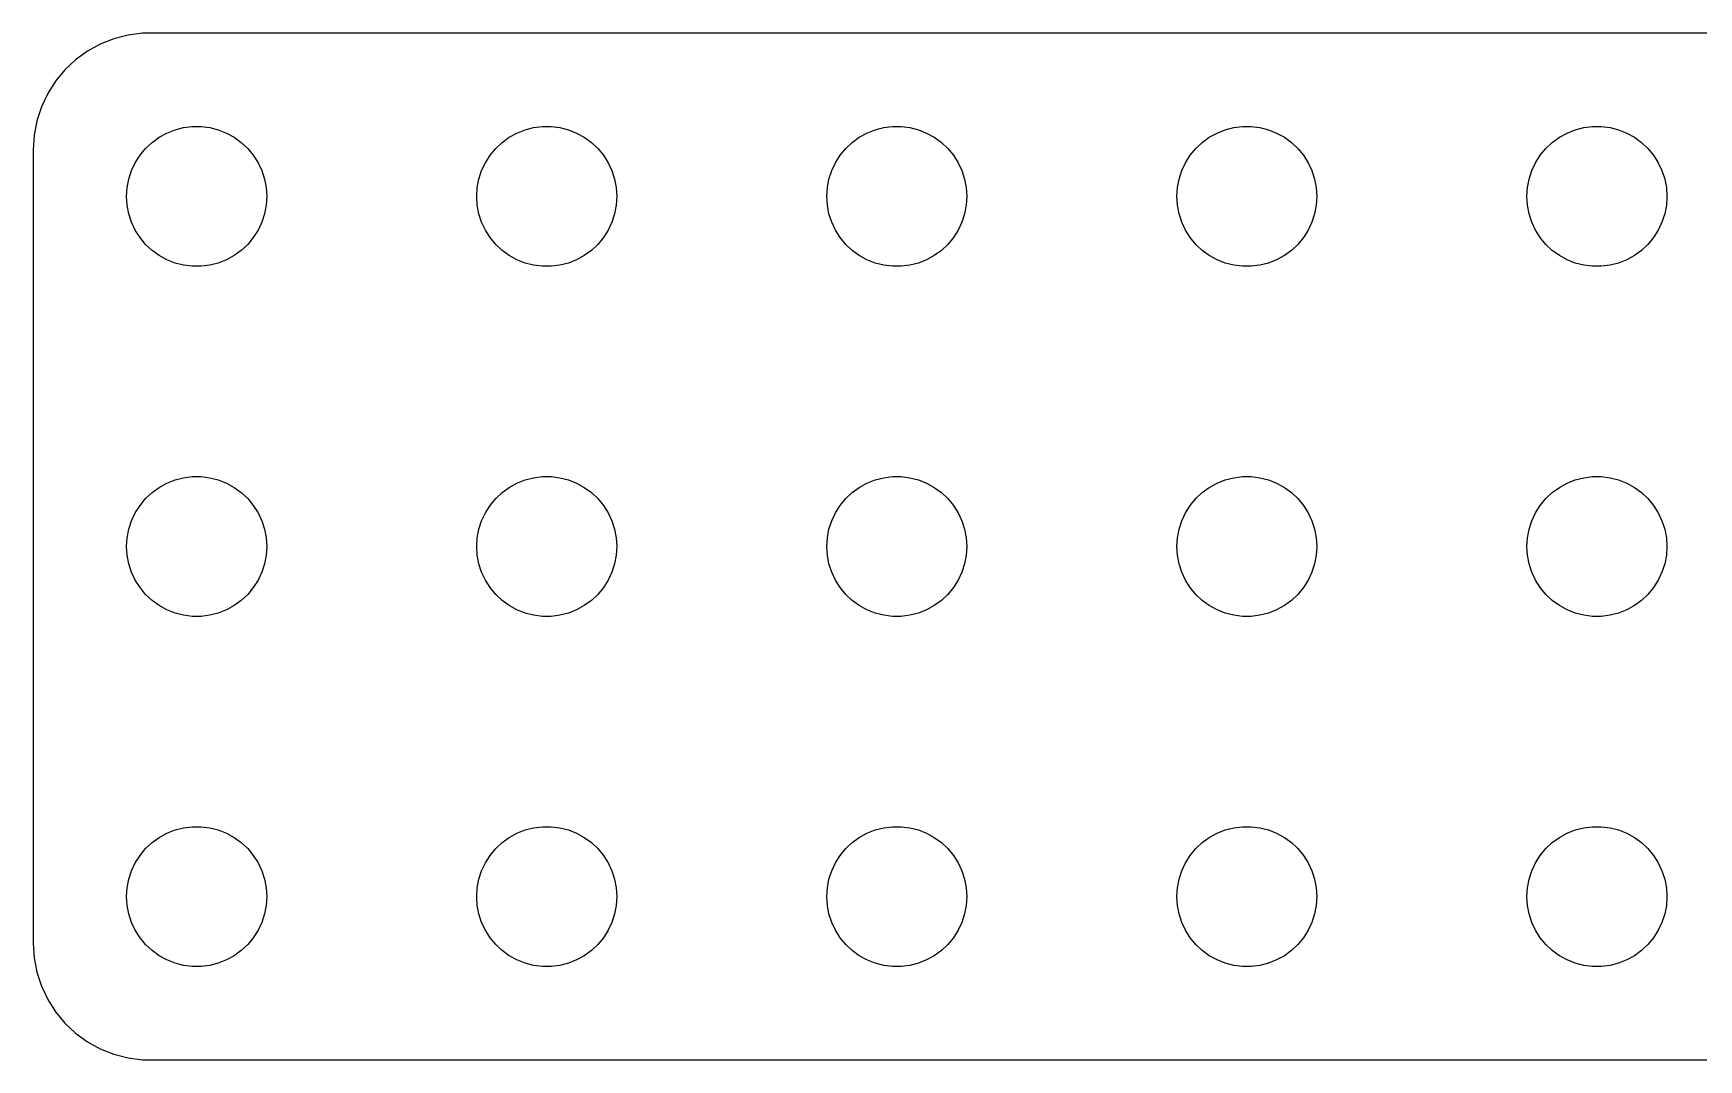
# Model space of a CAD drawing. Header units: metres. Extents: x -142 to 142, y -22 to 22.
# Drawn here: x -142 to -70.6, y -22 to 22 of the extents above; entities that cross this region are included whole.
import ezdxf

# ---------------------------------------------------------------- set-up
doc = ezdxf.new("R2010")
doc.units = ezdxf.units.M

msp = doc.modelspace()

# ---------------------------------------------------------------- linework, layer by layer
for p, q in [((-139.129, 21.5241), (-139.679, 21.2216)), ((-138.545, 21.7553), (-139.129, 21.5241)), ((-137.937, 21.9114), (-138.545, 21.7553)), ((-137.314, 21.9901), (-137.937, 21.9114)), ((137.314, 21.9901), (-137.314, 21.9901)), ((-140.187, 20.8526), (-140.645, 20.4227)), ((-139.679, 21.2216), (-140.187, 20.8526)), ((-140.645, 20.4227), (-141.045, 19.9389)), ((-141.382, 19.4088), (-141.649, 18.8406)), ((-141.045, 19.9389), (-141.382, 19.4088)), ((-141.649, 18.8406), (-141.843, 18.2434)), ((-141.843, 18.2434), (-141.961, 17.6267)), ((-136.277, 17.7145), (-135.927, 17.8532)), ((-135.927, 17.8532), (-135.562, 17.9469)), ((-135.562, 17.9469), (-135.188, 17.9941)), ((-135.188, 17.9941), (-134.812, 17.9941)), ((-134.812, 17.9941), (-134.438, 17.9469)), ((-134.438, 17.9469), (-134.073, 17.8532)), ((-134.073, 17.8532), (-133.723, 17.7145)), ((-121.277, 17.7145), (-120.927, 17.8532)), ((-120.927, 17.8532), (-120.562, 17.9469)), ((-120.562, 17.9469), (-120.188, 17.9941)), ((-120.188, 17.9941), (-119.812, 17.9941)), ((-119.812, 17.9941), (-119.438, 17.9469)), ((-119.438, 17.9469), (-119.073, 17.8532)), ((-119.073, 17.8532), (-118.723, 17.7145)), ((-106.277, 17.7145), (-105.927, 17.8532)), ((-105.927, 17.8532), (-105.562, 17.9469)), ((-105.562, 17.9469), (-105.188, 17.9941)), ((-105.188, 17.9941), (-104.812, 17.9941)), ((-104.812, 17.9941), (-104.438, 17.9469)), ((-104.438, 17.9469), (-104.073, 17.8532)), ((-104.073, 17.8532), (-103.723, 17.7145)), ((-91.2773, 17.7145), (-90.927, 17.8532)), ((-90.927, 17.8532), (-90.5621, 17.9469)), ((-90.5621, 17.9469), (-90.1884, 17.9941)), ((-90.1884, 17.9941), (-89.8116, 17.9941)), ((-89.8116, 17.9941), (-89.4379, 17.9469)), ((-89.4379, 17.9469), (-89.073, 17.8532)), ((-89.073, 17.8532), (-88.7227, 17.7145)), ((-76.2773, 17.7145), (-75.927, 17.8532)), ((-75.927, 17.8532), (-75.5621, 17.9469)), ((-75.5621, 17.9469), (-75.1884, 17.9941)), ((-75.1884, 17.9941), (-74.8116, 17.9941)), ((-74.8116, 17.9941), (-74.4379, 17.9469)), ((-74.4379, 17.9469), (-74.073, 17.8532)), ((-74.073, 17.8532), (-73.7227, 17.7145)), ((-141.961, 17.6267), (-142, 17)), ((-137.187, 17.0536), (-136.912, 17.3115)), ((-136.912, 17.3115), (-136.607, 17.533)), ((-136.607, 17.533), (-136.277, 17.7145)), ((-133.723, 17.7145), (-133.393, 17.533)), ((-133.393, 17.533), (-133.088, 17.3115)), ((-133.088, 17.3115), (-132.813, 17.0536)), ((-122.187, 17.0536), (-121.912, 17.3115)), ((-121.912, 17.3115), (-121.607, 17.533)), ((-121.607, 17.533), (-121.277, 17.7145)), ((-118.723, 17.7145), (-118.393, 17.533)), ((-118.393, 17.533), (-118.088, 17.3115)), ((-118.088, 17.3115), (-117.813, 17.0536)), ((-107.187, 17.0536), (-106.912, 17.3115)), ((-106.912, 17.3115), (-106.607, 17.533)), ((-106.607, 17.533), (-106.277, 17.7145)), ((-103.723, 17.7145), (-103.393, 17.533)), ((-103.393, 17.533), (-103.088, 17.3115)), ((-103.088, 17.3115), (-102.813, 17.0536)), ((-92.1869, 17.0536), (-91.9123, 17.3115)), ((-91.9123, 17.3115), (-91.6075, 17.533)), ((-91.6075, 17.533), (-91.2773, 17.7145)), ((-88.7227, 17.7145), (-88.3925, 17.533)), ((-88.3925, 17.533), (-88.0877, 17.3115)), ((-88.0877, 17.3115), (-87.8131, 17.0536)), ((-77.1869, 17.0536), (-76.9123, 17.3115)), ((-76.9123, 17.3115), (-76.6075, 17.533)), ((-76.6075, 17.533), (-76.2773, 17.7145)), ((-73.7227, 17.7145), (-73.3925, 17.533)), ((-73.3925, 17.533), (-73.0877, 17.3115)), ((-73.0877, 17.3115), (-72.8131, 17.0536)), ((-142, 17), (-142, -17)), ((-137.789, 16.1044), (-137.629, 16.4453)), ((-137.629, 16.4453), (-137.427, 16.7634)), ((-137.427, 16.7634), (-137.187, 17.0536)), ((-132.813, 17.0536), (-132.573, 16.7634)), ((-132.573, 16.7634), (-132.371, 16.4453)), ((-132.371, 16.4453), (-132.211, 16.1044)), ((-122.789, 16.1044), (-122.629, 16.4453)), ((-122.629, 16.4453), (-122.427, 16.7634)), ((-122.427, 16.7634), (-122.187, 17.0536)), ((-117.813, 17.0536), (-117.573, 16.7634)), ((-117.573, 16.7634), (-117.371, 16.4453)), ((-117.371, 16.4453), (-117.211, 16.1044)), ((-107.789, 16.1044), (-107.629, 16.4453)), ((-107.629, 16.4453), (-107.427, 16.7634)), ((-107.427, 16.7634), (-107.187, 17.0536)), ((-102.813, 17.0536), (-102.573, 16.7634)), ((-102.573, 16.7634), (-102.371, 16.4453)), ((-102.371, 16.4453), (-102.211, 16.1044)), ((-92.7893, 16.1044), (-92.6289, 16.4453)), ((-92.6289, 16.4453), (-92.427, 16.7634)), ((-92.427, 16.7634), (-92.1869, 17.0536)), ((-87.8131, 17.0536), (-87.573, 16.7634)), ((-87.573, 16.7634), (-87.3711, 16.4453)), ((-87.3711, 16.4453), (-87.2107, 16.1044)), ((-77.7893, 16.1044), (-77.6289, 16.4453)), ((-77.6289, 16.4453), (-77.427, 16.7634)), ((-77.427, 16.7634), (-77.1869, 17.0536)), ((-72.8131, 17.0536), (-72.573, 16.7634)), ((-72.573, 16.7634), (-72.3711, 16.4453)), ((-72.3711, 16.4453), (-72.2107, 16.1044)), ((-137.976, 15.376), (-137.906, 15.7461)), ((-137.906, 15.7461), (-137.789, 16.1044)), ((-132.211, 16.1044), (-132.094, 15.7461)), ((-132.094, 15.7461), (-132.024, 15.376)), ((-122.976, 15.376), (-122.906, 15.7461)), ((-122.906, 15.7461), (-122.789, 16.1044)), ((-117.211, 16.1044), (-117.094, 15.7461)), ((-117.094, 15.7461), (-117.024, 15.376)), ((-107.976, 15.376), (-107.906, 15.7461)), ((-107.906, 15.7461), (-107.789, 16.1044)), ((-102.211, 16.1044), (-102.094, 15.7461)), ((-102.094, 15.7461), (-102.024, 15.376)), ((-92.9763, 15.376), (-92.9057, 15.7461)), ((-92.9057, 15.7461), (-92.7893, 16.1044)), ((-87.2107, 16.1044), (-87.0943, 15.7461)), ((-87.0943, 15.7461), (-87.0237, 15.376)), ((-77.9763, 15.376), (-77.9057, 15.7461)), ((-77.9057, 15.7461), (-77.7893, 16.1044)), ((-72.2107, 16.1044), (-72.0943, 15.7461)), ((-72.0943, 15.7461), (-72.0237, 15.376)), ((-138, 15), (-137.976, 15.376)), ((-137.976, 14.624), (-138, 15)), ((-132.024, 15.376), (-132, 15)), ((-132, 15), (-132.024, 14.624)), ((-123, 15), (-122.976, 15.376)), ((-122.976, 14.624), (-123, 15)), ((-117.024, 15.376), (-117, 15)), ((-117, 15), (-117.024, 14.624)), ((-108, 15), (-107.976, 15.376)), ((-107.976, 14.624), (-108, 15)), ((-102.024, 15.376), (-102, 15)), ((-102, 15), (-102.024, 14.624)), ((-93, 15), (-92.9763, 15.376)), ((-92.9763, 14.624), (-93, 15)), ((-87.0237, 15.376), (-87, 15)), ((-87, 15), (-87.0237, 14.624)), ((-78, 15), (-77.9763, 15.376)), ((-77.9763, 14.624), (-78, 15)), ((-72.0237, 15.376), (-72, 15)), ((-72, 15), (-72.0237, 14.624)), ((-137.906, 14.2539), (-137.976, 14.624)), ((-132.024, 14.624), (-132.094, 14.2539)), ((-122.906, 14.2539), (-122.976, 14.624)), ((-117.024, 14.624), (-117.094, 14.2539)), ((-107.906, 14.2539), (-107.976, 14.624)), ((-102.024, 14.624), (-102.094, 14.2539)), ((-92.9057, 14.2539), (-92.9763, 14.624)), ((-87.0237, 14.624), (-87.0943, 14.2539)), ((-77.9057, 14.2539), (-77.9763, 14.624)), ((-72.0237, 14.624), (-72.0943, 14.2539)), ((-137.789, 13.8956), (-137.906, 14.2539)), ((-137.629, 13.5547), (-137.789, 13.8956)), ((-132.211, 13.8956), (-132.371, 13.5547)), ((-132.094, 14.2539), (-132.211, 13.8956)), ((-122.789, 13.8956), (-122.906, 14.2539)), ((-122.629, 13.5547), (-122.789, 13.8956)), ((-117.211, 13.8956), (-117.371, 13.5547)), ((-117.094, 14.2539), (-117.211, 13.8956)), ((-107.789, 13.8956), (-107.906, 14.2539)), ((-107.629, 13.5547), (-107.789, 13.8956)), ((-102.211, 13.8956), (-102.371, 13.5547)), ((-102.094, 14.2539), (-102.211, 13.8956)), ((-92.7893, 13.8956), (-92.9057, 14.2539)), ((-92.6289, 13.5547), (-92.7893, 13.8956)), ((-87.2107, 13.8956), (-87.3711, 13.5547)), ((-87.0943, 14.2539), (-87.2107, 13.8956)), ((-77.7893, 13.8956), (-77.9057, 14.2539)), ((-77.6289, 13.5547), (-77.7893, 13.8956)), ((-72.2107, 13.8956), (-72.3711, 13.5547)), ((-72.0943, 14.2539), (-72.2107, 13.8956)), ((-137.427, 13.2366), (-137.629, 13.5547)), ((-137.187, 12.9464), (-137.427, 13.2366)), ((-136.912, 12.6884), (-137.187, 12.9464)), ((-132.813, 12.9464), (-133.088, 12.6884)), ((-132.573, 13.2366), (-132.813, 12.9464)), ((-132.371, 13.5547), (-132.573, 13.2366)), ((-122.427, 13.2366), (-122.629, 13.5547)), ((-122.187, 12.9464), (-122.427, 13.2366)), ((-121.912, 12.6884), (-122.187, 12.9464)), ((-117.813, 12.9464), (-118.088, 12.6884)), ((-117.573, 13.2366), (-117.813, 12.9464)), ((-117.371, 13.5547), (-117.573, 13.2366)), ((-107.427, 13.2366), (-107.629, 13.5547)), ((-107.187, 12.9464), (-107.427, 13.2366)), ((-106.912, 12.6884), (-107.187, 12.9464)), ((-102.813, 12.9464), (-103.088, 12.6884)), ((-102.573, 13.2366), (-102.813, 12.9464)), ((-102.371, 13.5547), (-102.573, 13.2366)), ((-92.427, 13.2366), (-92.6289, 13.5547)), ((-92.1869, 12.9464), (-92.427, 13.2366)), ((-91.9123, 12.6884), (-92.1869, 12.9464)), ((-87.8131, 12.9464), (-88.0877, 12.6884)), ((-87.573, 13.2366), (-87.8131, 12.9464)), ((-87.3711, 13.5547), (-87.573, 13.2366)), ((-77.427, 13.2366), (-77.6289, 13.5547)), ((-77.1869, 12.9464), (-77.427, 13.2366)), ((-76.9123, 12.6884), (-77.1869, 12.9464)), ((-72.8131, 12.9464), (-73.0877, 12.6884)), ((-72.573, 13.2366), (-72.8131, 12.9464)), ((-72.3711, 13.5547), (-72.573, 13.2366)), ((-136.607, 12.467), (-136.912, 12.6884)), ((-136.277, 12.2855), (-136.607, 12.467)), ((-135.927, 12.1468), (-136.277, 12.2855)), ((-135.562, 12.0531), (-135.927, 12.1468)), ((-134.073, 12.1468), (-134.438, 12.0531)), ((-133.723, 12.2855), (-134.073, 12.1468)), ((-133.393, 12.467), (-133.723, 12.2855)), ((-133.088, 12.6884), (-133.393, 12.467)), ((-121.607, 12.467), (-121.912, 12.6884)), ((-121.277, 12.2855), (-121.607, 12.467)), ((-120.927, 12.1468), (-121.277, 12.2855)), ((-120.562, 12.0531), (-120.927, 12.1468)), ((-119.073, 12.1468), (-119.438, 12.0531)), ((-118.723, 12.2855), (-119.073, 12.1468)), ((-118.393, 12.467), (-118.723, 12.2855)), ((-118.088, 12.6884), (-118.393, 12.467)), ((-106.607, 12.467), (-106.912, 12.6884)), ((-106.277, 12.2855), (-106.607, 12.467)), ((-105.927, 12.1468), (-106.277, 12.2855)), ((-105.562, 12.0531), (-105.927, 12.1468)), ((-104.073, 12.1468), (-104.438, 12.0531)), ((-103.723, 12.2855), (-104.073, 12.1468)), ((-103.393, 12.467), (-103.723, 12.2855)), ((-103.088, 12.6884), (-103.393, 12.467)), ((-91.6075, 12.467), (-91.9123, 12.6884)), ((-91.2773, 12.2855), (-91.6075, 12.467)), ((-90.927, 12.1468), (-91.2773, 12.2855)), ((-90.5621, 12.0531), (-90.927, 12.1468)), ((-89.073, 12.1468), (-89.4379, 12.0531)), ((-88.7227, 12.2855), (-89.073, 12.1468)), ((-88.3925, 12.467), (-88.7227, 12.2855)), ((-88.0877, 12.6884), (-88.3925, 12.467)), ((-76.6075, 12.467), (-76.9123, 12.6884)), ((-76.2773, 12.2855), (-76.6075, 12.467)), ((-75.927, 12.1468), (-76.2773, 12.2855)), ((-75.5621, 12.0531), (-75.927, 12.1468)), ((-74.073, 12.1468), (-74.4379, 12.0531)), ((-73.7227, 12.2855), (-74.073, 12.1468)), ((-73.3925, 12.467), (-73.7227, 12.2855)), ((-73.0877, 12.6884), (-73.3925, 12.467)), ((-135.188, 12.0059), (-135.562, 12.0531)), ((-134.812, 12.0059), (-135.188, 12.0059)), ((-134.438, 12.0531), (-134.812, 12.0059)), ((-120.188, 12.0059), (-120.562, 12.0531)), ((-119.812, 12.0059), (-120.188, 12.0059)), ((-119.438, 12.0531), (-119.812, 12.0059)), ((-105.188, 12.0059), (-105.562, 12.0531)), ((-104.812, 12.0059), (-105.188, 12.0059)), ((-104.438, 12.0531), (-104.812, 12.0059)), ((-90.1884, 12.0059), (-90.5621, 12.0531)), ((-89.8116, 12.0059), (-90.1884, 12.0059)), ((-89.4379, 12.0531), (-89.8116, 12.0059)), ((-75.1884, 12.0059), (-75.5621, 12.0531)), ((-74.8116, 12.0059), (-75.1884, 12.0059)), ((-74.4379, 12.0531), (-74.8116, 12.0059)), ((-135.927, 2.85316), (-135.562, 2.94685)), ((-135.562, 2.94685), (-135.188, 2.99408)), ((-135.188, 2.99408), (-134.812, 2.99408)), ((-134.812, 2.99408), (-134.438, 2.94685)), ((-134.438, 2.94685), (-134.073, 2.85316)), ((-120.927, 2.85316), (-120.562, 2.94685)), ((-120.562, 2.94685), (-120.188, 2.99408)), ((-120.188, 2.99408), (-119.812, 2.99408)), ((-119.812, 2.99408), (-119.438, 2.94685)), ((-119.438, 2.94685), (-119.073, 2.85316)), ((-105.927, 2.85316), (-105.562, 2.94685)), ((-105.562, 2.94685), (-105.188, 2.99408)), ((-105.188, 2.99408), (-104.812, 2.99408)), ((-104.812, 2.99408), (-104.438, 2.94685)), ((-104.438, 2.94685), (-104.073, 2.85316)), ((-90.927, 2.85316), (-90.5621, 2.94685)), ((-90.5621, 2.94685), (-90.1884, 2.99408)), ((-90.1884, 2.99408), (-89.8116, 2.99408)), ((-89.8116, 2.99408), (-89.4379, 2.94685)), ((-89.4379, 2.94685), (-89.073, 2.85316)), ((-75.927, 2.85316), (-75.5621, 2.94685)), ((-75.5621, 2.94685), (-75.1884, 2.99408)), ((-75.1884, 2.99408), (-74.8116, 2.99408)), ((-74.8116, 2.99408), (-74.4379, 2.94685)), ((-74.4379, 2.94685), (-74.073, 2.85316)), ((-137.187, 2.05363), (-136.912, 2.31154)), ((-136.912, 2.31154), (-136.607, 2.53297)), ((-136.607, 2.53297), (-136.277, 2.71448)), ((-136.277, 2.71448), (-135.927, 2.85316)), ((-134.073, 2.85316), (-133.723, 2.71448)), ((-133.723, 2.71448), (-133.393, 2.53297)), ((-133.393, 2.53297), (-133.088, 2.31154)), ((-133.088, 2.31154), (-132.813, 2.05363)), ((-122.187, 2.05363), (-121.912, 2.31154)), ((-121.912, 2.31154), (-121.607, 2.53297)), ((-121.607, 2.53297), (-121.277, 2.71448)), ((-121.277, 2.71448), (-120.927, 2.85316)), ((-119.073, 2.85316), (-118.723, 2.71448)), ((-118.723, 2.71448), (-118.393, 2.53297)), ((-118.393, 2.53297), (-118.088, 2.31154)), ((-118.088, 2.31154), (-117.813, 2.05363)), ((-107.187, 2.05363), (-106.912, 2.31154)), ((-106.912, 2.31154), (-106.607, 2.53297)), ((-106.607, 2.53297), (-106.277, 2.71448)), ((-106.277, 2.71448), (-105.927, 2.85316)), ((-104.073, 2.85316), (-103.723, 2.71448)), ((-103.723, 2.71448), (-103.393, 2.53297)), ((-103.393, 2.53297), (-103.088, 2.31154)), ((-103.088, 2.31154), (-102.813, 2.05363)), ((-92.1869, 2.05363), (-91.9123, 2.31154)), ((-91.9123, 2.31154), (-91.6075, 2.53297)), ((-91.6075, 2.53297), (-91.2773, 2.71448)), ((-91.2773, 2.71448), (-90.927, 2.85316)), ((-89.073, 2.85316), (-88.7227, 2.71448)), ((-88.7227, 2.71448), (-88.3925, 2.53297)), ((-88.3925, 2.53297), (-88.0877, 2.31154)), ((-88.0877, 2.31154), (-87.8131, 2.05363)), ((-77.1869, 2.05363), (-76.9123, 2.31154)), ((-76.9123, 2.31154), (-76.6075, 2.53297)), ((-76.6075, 2.53297), (-76.2773, 2.71448)), ((-76.2773, 2.71448), (-75.927, 2.85316)), ((-74.073, 2.85316), (-73.7227, 2.71448)), ((-73.7227, 2.71448), (-73.3925, 2.53297)), ((-73.3925, 2.53297), (-73.0877, 2.31154)), ((-73.0877, 2.31154), (-72.8131, 2.05363)), ((-137.789, 1.10437), (-137.629, 1.44525)), ((-137.629, 1.44525), (-137.427, 1.76335)), ((-137.427, 1.76335), (-137.187, 2.05363)), ((-132.813, 2.05363), (-132.573, 1.76335)), ((-132.573, 1.76335), (-132.371, 1.44525)), ((-132.371, 1.44525), (-132.211, 1.10437)), ((-122.789, 1.10437), (-122.629, 1.44525)), ((-122.629, 1.44525), (-122.427, 1.76335)), ((-122.427, 1.76335), (-122.187, 2.05363)), ((-117.813, 2.05363), (-117.573, 1.76335)), ((-117.573, 1.76335), (-117.371, 1.44525)), ((-117.371, 1.44525), (-117.211, 1.10437)), ((-107.789, 1.10437), (-107.629, 1.44525)), ((-107.629, 1.44525), (-107.427, 1.76335)), ((-107.427, 1.76335), (-107.187, 2.05363)), ((-102.813, 2.05363), (-102.573, 1.76335)), ((-102.573, 1.76335), (-102.371, 1.44525)), ((-102.371, 1.44525), (-102.211, 1.10437)), ((-92.7893, 1.10437), (-92.6289, 1.44525)), ((-92.6289, 1.44525), (-92.427, 1.76335)), ((-92.427, 1.76335), (-92.1869, 2.05363)), ((-87.8131, 2.05363), (-87.573, 1.76335)), ((-87.573, 1.76335), (-87.3711, 1.44525)), ((-87.3711, 1.44525), (-87.2107, 1.10437)), ((-77.7893, 1.10437), (-77.6289, 1.44525)), ((-77.6289, 1.44525), (-77.427, 1.76335)), ((-77.427, 1.76335), (-77.1869, 2.05363)), ((-72.8131, 2.05363), (-72.573, 1.76335)), ((-72.573, 1.76335), (-72.3711, 1.44525)), ((-72.3711, 1.44525), (-72.2107, 1.10437)), ((-137.976, 0.375992), (-137.906, 0.746063)), ((-137.906, 0.746063), (-137.789, 1.10437)), ((-132.211, 1.10437), (-132.094, 0.746063)), ((-132.094, 0.746063), (-132.024, 0.375992)), ((-122.976, 0.375992), (-122.906, 0.746063)), ((-122.906, 0.746063), (-122.789, 1.10437)), ((-117.211, 1.10437), (-117.094, 0.746063)), ((-117.094, 0.746063), (-117.024, 0.375992)), ((-107.976, 0.375992), (-107.906, 0.746063)), ((-107.906, 0.746063), (-107.789, 1.10437)), ((-102.211, 1.10437), (-102.094, 0.746063)), ((-102.094, 0.746063), (-102.024, 0.375992)), ((-92.9763, 0.375992), (-92.9057, 0.746063)), ((-92.9057, 0.746063), (-92.7893, 1.10437)), ((-87.2107, 1.10437), (-87.0943, 0.746063)), ((-87.0943, 0.746063), (-87.0237, 0.375992)), ((-77.9763, 0.375992), (-77.9057, 0.746063)), ((-77.9057, 0.746063), (-77.7893, 1.10437)), ((-72.2107, 1.10437), (-72.0943, 0.746063)), ((-72.0943, 0.746063), (-72.0237, 0.375992)), ((-138, 0), (-137.976, 0.375992)), ((-137.976, -0.375992), (-138, 0)), ((-132.024, 0.375992), (-132, 0)), ((-132, 0), (-132.024, -0.375992)), ((-123, 0), (-122.976, 0.375992)), ((-122.976, -0.375992), (-123, 0)), ((-117.024, 0.375992), (-117, 0)), ((-117, 0), (-117.024, -0.375992)), ((-108, 0), (-107.976, 0.375992)), ((-107.976, -0.375992), (-108, 0)), ((-102.024, 0.375992), (-102, 0)), ((-102, 0), (-102.024, -0.375992)), ((-93, 0), (-92.9763, 0.375992)), ((-92.9763, -0.375992), (-93, 0)), ((-87.0237, 0.375992), (-87, 0)), ((-87, 0), (-87.0237, -0.375992)), ((-78, 0), (-77.9763, 0.375992)), ((-77.9763, -0.375992), (-78, 0)), ((-72.0237, 0.375992), (-72, 0)), ((-72, 0), (-72.0237, -0.375992)), ((-137.906, -0.746063), (-137.976, -0.375992)), ((-132.024, -0.375992), (-132.094, -0.746063)), ((-122.906, -0.746063), (-122.976, -0.375992)), ((-117.024, -0.375992), (-117.094, -0.746063)), ((-107.906, -0.746063), (-107.976, -0.375992)), ((-102.024, -0.375992), (-102.094, -0.746063)), ((-92.9057, -0.746063), (-92.9763, -0.375992)), ((-87.0237, -0.375992), (-87.0943, -0.746063)), ((-77.9057, -0.746063), (-77.9763, -0.375992)), ((-72.0237, -0.375992), (-72.0943, -0.746063)), ((-137.789, -1.10437), (-137.906, -0.746063)), ((-137.629, -1.44525), (-137.789, -1.10437)), ((-132.211, -1.10437), (-132.371, -1.44525)), ((-132.094, -0.746063), (-132.211, -1.10437)), ((-122.789, -1.10437), (-122.906, -0.746063)), ((-122.629, -1.44525), (-122.789, -1.10437)), ((-117.211, -1.10437), (-117.371, -1.44525)), ((-117.094, -0.746063), (-117.211, -1.10437)), ((-107.789, -1.10437), (-107.906, -0.746063)), ((-107.629, -1.44525), (-107.789, -1.10437)), ((-102.211, -1.10437), (-102.371, -1.44525)), ((-102.094, -0.746063), (-102.211, -1.10437)), ((-92.7893, -1.10437), (-92.9057, -0.746063)), ((-92.6289, -1.44525), (-92.7893, -1.10437)), ((-87.2107, -1.10437), (-87.3711, -1.44525)), ((-87.0943, -0.746063), (-87.2107, -1.10437)), ((-77.7893, -1.10437), (-77.9057, -0.746063)), ((-77.6289, -1.44525), (-77.7893, -1.10437)), ((-72.2107, -1.10437), (-72.3711, -1.44525)), ((-72.0943, -0.746063), (-72.2107, -1.10437)), ((-137.427, -1.76335), (-137.629, -1.44525)), ((-137.187, -2.05363), (-137.427, -1.76335)), ((-136.912, -2.31154), (-137.187, -2.05363)), ((-132.813, -2.05363), (-133.088, -2.31154)), ((-132.573, -1.76335), (-132.813, -2.05363)), ((-132.371, -1.44525), (-132.573, -1.76335)), ((-122.427, -1.76335), (-122.629, -1.44525)), ((-122.187, -2.05363), (-122.427, -1.76335)), ((-121.912, -2.31154), (-122.187, -2.05363)), ((-117.813, -2.05363), (-118.088, -2.31154)), ((-117.573, -1.76335), (-117.813, -2.05363)), ((-117.371, -1.44525), (-117.573, -1.76335)), ((-107.427, -1.76335), (-107.629, -1.44525)), ((-107.187, -2.05363), (-107.427, -1.76335)), ((-106.912, -2.31154), (-107.187, -2.05363)), ((-102.813, -2.05363), (-103.088, -2.31154)), ((-102.573, -1.76335), (-102.813, -2.05363)), ((-102.371, -1.44525), (-102.573, -1.76335)), ((-92.427, -1.76335), (-92.6289, -1.44525)), ((-92.1869, -2.05363), (-92.427, -1.76335)), ((-91.9123, -2.31154), (-92.1869, -2.05363)), ((-87.8131, -2.05363), (-88.0877, -2.31154)), ((-87.573, -1.76335), (-87.8131, -2.05363)), ((-87.3711, -1.44525), (-87.573, -1.76335)), ((-77.427, -1.76335), (-77.6289, -1.44525)), ((-77.1869, -2.05363), (-77.427, -1.76335)), ((-76.9123, -2.31154), (-77.1869, -2.05363)), ((-72.8131, -2.05363), (-73.0877, -2.31154)), ((-72.573, -1.76335), (-72.8131, -2.05363)), ((-72.3711, -1.44525), (-72.573, -1.76335)), ((-136.607, -2.53297), (-136.912, -2.31154)), ((-136.277, -2.71448), (-136.607, -2.53297)), ((-135.927, -2.85316), (-136.277, -2.71448)), ((-135.562, -2.94685), (-135.927, -2.85316)), ((-134.073, -2.85316), (-134.438, -2.94685)), ((-133.723, -2.71448), (-134.073, -2.85316)), ((-133.393, -2.53297), (-133.723, -2.71448)), ((-133.088, -2.31154), (-133.393, -2.53297)), ((-121.607, -2.53297), (-121.912, -2.31154)), ((-121.277, -2.71448), (-121.607, -2.53297)), ((-120.927, -2.85316), (-121.277, -2.71448)), ((-120.562, -2.94685), (-120.927, -2.85316)), ((-119.073, -2.85316), (-119.438, -2.94685)), ((-118.723, -2.71448), (-119.073, -2.85316)), ((-118.393, -2.53297), (-118.723, -2.71448)), ((-118.088, -2.31154), (-118.393, -2.53297)), ((-106.607, -2.53297), (-106.912, -2.31154)), ((-106.277, -2.71448), (-106.607, -2.53297)), ((-105.927, -2.85316), (-106.277, -2.71448)), ((-105.562, -2.94685), (-105.927, -2.85316)), ((-104.073, -2.85316), (-104.438, -2.94685)), ((-103.723, -2.71448), (-104.073, -2.85316)), ((-103.393, -2.53297), (-103.723, -2.71448)), ((-103.088, -2.31154), (-103.393, -2.53297)), ((-91.6075, -2.53297), (-91.9123, -2.31154)), ((-91.2773, -2.71448), (-91.6075, -2.53297)), ((-90.927, -2.85316), (-91.2773, -2.71448)), ((-90.5621, -2.94685), (-90.927, -2.85316)), ((-89.073, -2.85316), (-89.4379, -2.94685)), ((-88.7227, -2.71448), (-89.073, -2.85316)), ((-88.3925, -2.53297), (-88.7227, -2.71448)), ((-88.0877, -2.31154), (-88.3925, -2.53297)), ((-76.6075, -2.53297), (-76.9123, -2.31154)), ((-76.2773, -2.71448), (-76.6075, -2.53297)), ((-75.927, -2.85316), (-76.2773, -2.71448)), ((-75.5621, -2.94685), (-75.927, -2.85316)), ((-74.073, -2.85316), (-74.4379, -2.94685)), ((-73.7227, -2.71448), (-74.073, -2.85316)), ((-73.3925, -2.53297), (-73.7227, -2.71448)), ((-73.0877, -2.31154), (-73.3925, -2.53297)), ((-135.188, -2.99408), (-135.562, -2.94685)), ((-134.812, -2.99408), (-135.188, -2.99408)), ((-134.438, -2.94685), (-134.812, -2.99408)), ((-120.188, -2.99408), (-120.562, -2.94685)), ((-119.812, -2.99408), (-120.188, -2.99408)), ((-119.438, -2.94685), (-119.812, -2.99408)), ((-105.188, -2.99408), (-105.562, -2.94685)), ((-104.812, -2.99408), (-105.188, -2.99408)), ((-104.438, -2.94685), (-104.812, -2.99408)), ((-90.1884, -2.99408), (-90.5621, -2.94685)), ((-89.8116, -2.99408), (-90.1884, -2.99408)), ((-89.4379, -2.94685), (-89.8116, -2.99408)), ((-75.1884, -2.99408), (-75.5621, -2.94685)), ((-74.8116, -2.99408), (-75.1884, -2.99408)), ((-74.4379, -2.94685), (-74.8116, -2.99408)), ((-135.927, -12.1468), (-135.562, -12.0531)), ((-135.562, -12.0531), (-135.188, -12.0059)), ((-135.188, -12.0059), (-134.812, -12.0059)), ((-134.812, -12.0059), (-134.438, -12.0531)), ((-134.438, -12.0531), (-134.073, -12.1468)), ((-120.927, -12.1468), (-120.562, -12.0531)), ((-120.562, -12.0531), (-120.188, -12.0059)), ((-120.188, -12.0059), (-119.812, -12.0059)), ((-119.812, -12.0059), (-119.438, -12.0531)), ((-119.438, -12.0531), (-119.073, -12.1468)), ((-105.927, -12.1468), (-105.562, -12.0531)), ((-105.562, -12.0531), (-105.188, -12.0059)), ((-105.188, -12.0059), (-104.812, -12.0059)), ((-104.812, -12.0059), (-104.438, -12.0531)), ((-104.438, -12.0531), (-104.073, -12.1468)), ((-90.927, -12.1468), (-90.5621, -12.0531)), ((-90.5621, -12.0531), (-90.1884, -12.0059)), ((-90.1884, -12.0059), (-89.8116, -12.0059)), ((-89.8116, -12.0059), (-89.4379, -12.0531)), ((-89.4379, -12.0531), (-89.073, -12.1468)), ((-75.927, -12.1468), (-75.5621, -12.0531)), ((-75.5621, -12.0531), (-75.1884, -12.0059)), ((-75.1884, -12.0059), (-74.8116, -12.0059)), ((-74.8116, -12.0059), (-74.4379, -12.0531)), ((-74.4379, -12.0531), (-74.073, -12.1468)), ((-137.187, -12.9464), (-136.912, -12.6884)), ((-136.912, -12.6884), (-136.607, -12.467)), ((-136.607, -12.467), (-136.277, -12.2855)), ((-136.277, -12.2855), (-135.927, -12.1468)), ((-134.073, -12.1468), (-133.723, -12.2855)), ((-133.723, -12.2855), (-133.393, -12.467)), ((-133.393, -12.467), (-133.088, -12.6884)), ((-133.088, -12.6884), (-132.813, -12.9464)), ((-122.187, -12.9464), (-121.912, -12.6884)), ((-121.912, -12.6884), (-121.607, -12.467)), ((-121.607, -12.467), (-121.277, -12.2855)), ((-121.277, -12.2855), (-120.927, -12.1468)), ((-119.073, -12.1468), (-118.723, -12.2855)), ((-118.723, -12.2855), (-118.393, -12.467)), ((-118.393, -12.467), (-118.088, -12.6884)), ((-118.088, -12.6884), (-117.813, -12.9464)), ((-107.187, -12.9464), (-106.912, -12.6884)), ((-106.912, -12.6884), (-106.607, -12.467)), ((-106.607, -12.467), (-106.277, -12.2855)), ((-106.277, -12.2855), (-105.927, -12.1468)), ((-104.073, -12.1468), (-103.723, -12.2855)), ((-103.723, -12.2855), (-103.393, -12.467)), ((-103.393, -12.467), (-103.088, -12.6884)), ((-103.088, -12.6884), (-102.813, -12.9464)), ((-92.1869, -12.9464), (-91.9123, -12.6884)), ((-91.9123, -12.6884), (-91.6075, -12.467)), ((-91.6075, -12.467), (-91.2773, -12.2855)), ((-91.2773, -12.2855), (-90.927, -12.1468)), ((-89.073, -12.1468), (-88.7227, -12.2855)), ((-88.7227, -12.2855), (-88.3925, -12.467)), ((-88.3925, -12.467), (-88.0877, -12.6884)), ((-88.0877, -12.6884), (-87.8131, -12.9464)), ((-77.1869, -12.9464), (-76.9123, -12.6884)), ((-76.9123, -12.6884), (-76.6075, -12.467)), ((-76.6075, -12.467), (-76.2773, -12.2855)), ((-76.2773, -12.2855), (-75.927, -12.1468)), ((-74.073, -12.1468), (-73.7227, -12.2855)), ((-73.7227, -12.2855), (-73.3925, -12.467)), ((-73.3925, -12.467), (-73.0877, -12.6884)), ((-73.0877, -12.6884), (-72.8131, -12.9464)), ((-137.789, -13.8956), (-137.629, -13.5547)), ((-137.629, -13.5547), (-137.427, -13.2366)), ((-137.427, -13.2366), (-137.187, -12.9464)), ((-132.813, -12.9464), (-132.573, -13.2366)), ((-132.573, -13.2366), (-132.371, -13.5547)), ((-132.371, -13.5547), (-132.211, -13.8956)), ((-122.789, -13.8956), (-122.629, -13.5547)), ((-122.629, -13.5547), (-122.427, -13.2366)), ((-122.427, -13.2366), (-122.187, -12.9464)), ((-117.813, -12.9464), (-117.573, -13.2366)), ((-117.573, -13.2366), (-117.371, -13.5547)), ((-117.371, -13.5547), (-117.211, -13.8956)), ((-107.789, -13.8956), (-107.629, -13.5547)), ((-107.629, -13.5547), (-107.427, -13.2366)), ((-107.427, -13.2366), (-107.187, -12.9464)), ((-102.813, -12.9464), (-102.573, -13.2366)), ((-102.573, -13.2366), (-102.371, -13.5547)), ((-102.371, -13.5547), (-102.211, -13.8956)), ((-92.7893, -13.8956), (-92.6289, -13.5547)), ((-92.6289, -13.5547), (-92.427, -13.2366)), ((-92.427, -13.2366), (-92.1869, -12.9464)), ((-87.8131, -12.9464), (-87.573, -13.2366)), ((-87.573, -13.2366), (-87.3711, -13.5547)), ((-87.3711, -13.5547), (-87.2107, -13.8956)), ((-77.7893, -13.8956), (-77.6289, -13.5547)), ((-77.6289, -13.5547), (-77.427, -13.2366)), ((-77.427, -13.2366), (-77.1869, -12.9464)), ((-72.8131, -12.9464), (-72.573, -13.2366)), ((-72.573, -13.2366), (-72.3711, -13.5547)), ((-72.3711, -13.5547), (-72.2107, -13.8956)), ((-137.976, -14.624), (-137.906, -14.2539)), ((-137.906, -14.2539), (-137.789, -13.8956)), ((-132.211, -13.8956), (-132.094, -14.2539)), ((-132.094, -14.2539), (-132.024, -14.624)), ((-122.976, -14.624), (-122.906, -14.2539)), ((-122.906, -14.2539), (-122.789, -13.8956)), ((-117.211, -13.8956), (-117.094, -14.2539)), ((-117.094, -14.2539), (-117.024, -14.624)), ((-107.976, -14.624), (-107.906, -14.2539)), ((-107.906, -14.2539), (-107.789, -13.8956)), ((-102.211, -13.8956), (-102.094, -14.2539)), ((-102.094, -14.2539), (-102.024, -14.624)), ((-92.9763, -14.624), (-92.9057, -14.2539)), ((-92.9057, -14.2539), (-92.7893, -13.8956)), ((-87.2107, -13.8956), (-87.0943, -14.2539)), ((-87.0943, -14.2539), (-87.0237, -14.624)), ((-77.9763, -14.624), (-77.9057, -14.2539)), ((-77.9057, -14.2539), (-77.7893, -13.8956)), ((-72.2107, -13.8956), (-72.0943, -14.2539)), ((-72.0943, -14.2539), (-72.0237, -14.624)), ((-138, -15), (-137.976, -14.624)), ((-132.024, -14.624), (-132, -15)), ((-123, -15), (-122.976, -14.624)), ((-117.024, -14.624), (-117, -15)), ((-108, -15), (-107.976, -14.624)), ((-102.024, -14.624), (-102, -15)), ((-93, -15), (-92.9763, -14.624)), ((-87.0237, -14.624), (-87, -15)), ((-78, -15), (-77.9763, -14.624)), ((-72.0237, -14.624), (-72, -15)), ((-137.976, -15.376), (-138, -15)), ((-137.906, -15.7461), (-137.976, -15.376)), ((-132.024, -15.376), (-132.094, -15.7461)), ((-132, -15), (-132.024, -15.376)), ((-122.976, -15.376), (-123, -15)), ((-122.906, -15.7461), (-122.976, -15.376)), ((-117.024, -15.376), (-117.094, -15.7461)), ((-117, -15), (-117.024, -15.376)), ((-107.976, -15.376), (-108, -15)), ((-107.906, -15.7461), (-107.976, -15.376)), ((-102.024, -15.376), (-102.094, -15.7461)), ((-102, -15), (-102.024, -15.376)), ((-92.9763, -15.376), (-93, -15)), ((-92.9057, -15.7461), (-92.9763, -15.376)), ((-87.0237, -15.376), (-87.0943, -15.7461)), ((-87, -15), (-87.0237, -15.376)), ((-77.9763, -15.376), (-78, -15)), ((-77.9057, -15.7461), (-77.9763, -15.376)), ((-72.0237, -15.376), (-72.0943, -15.7461)), ((-72, -15), (-72.0237, -15.376)), ((-137.789, -16.1044), (-137.906, -15.7461)), ((-137.629, -16.4453), (-137.789, -16.1044)), ((-132.211, -16.1044), (-132.371, -16.4453)), ((-132.094, -15.7461), (-132.211, -16.1044)), ((-122.789, -16.1044), (-122.906, -15.7461)), ((-122.629, -16.4453), (-122.789, -16.1044)), ((-117.211, -16.1044), (-117.371, -16.4453)), ((-117.094, -15.7461), (-117.211, -16.1044)), ((-107.789, -16.1044), (-107.906, -15.7461)), ((-107.629, -16.4453), (-107.789, -16.1044)), ((-102.211, -16.1044), (-102.371, -16.4453)), ((-102.094, -15.7461), (-102.211, -16.1044)), ((-92.7893, -16.1044), (-92.9057, -15.7461)), ((-92.6289, -16.4453), (-92.7893, -16.1044)), ((-87.2107, -16.1044), (-87.3711, -16.4453)), ((-87.0943, -15.7461), (-87.2107, -16.1044)), ((-77.7893, -16.1044), (-77.9057, -15.7461)), ((-77.6289, -16.4453), (-77.7893, -16.1044)), ((-72.2107, -16.1044), (-72.3711, -16.4453)), ((-72.0943, -15.7461), (-72.2107, -16.1044)), ((-142, -17), (-141.961, -17.6267)), ((-137.427, -16.7634), (-137.629, -16.4453)), ((-137.187, -17.0536), (-137.427, -16.7634)), ((-136.912, -17.3115), (-137.187, -17.0536)), ((-132.813, -17.0536), (-133.088, -17.3115)), ((-132.573, -16.7634), (-132.813, -17.0536)), ((-132.371, -16.4453), (-132.573, -16.7634)), ((-122.427, -16.7634), (-122.629, -16.4453)), ((-122.187, -17.0536), (-122.427, -16.7634)), ((-121.912, -17.3115), (-122.187, -17.0536)), ((-117.813, -17.0536), (-118.088, -17.3115)), ((-117.573, -16.7634), (-117.813, -17.0536)), ((-117.371, -16.4453), (-117.573, -16.7634)), ((-107.427, -16.7634), (-107.629, -16.4453)), ((-107.187, -17.0536), (-107.427, -16.7634)), ((-106.912, -17.3115), (-107.187, -17.0536)), ((-102.813, -17.0536), (-103.088, -17.3115)), ((-102.573, -16.7634), (-102.813, -17.0536)), ((-102.371, -16.4453), (-102.573, -16.7634)), ((-92.427, -16.7634), (-92.6289, -16.4453)), ((-92.1869, -17.0536), (-92.427, -16.7634)), ((-91.9123, -17.3115), (-92.1869, -17.0536)), ((-87.8131, -17.0536), (-88.0877, -17.3115)), ((-87.573, -16.7634), (-87.8131, -17.0536)), ((-87.3711, -16.4453), (-87.573, -16.7634)), ((-77.427, -16.7634), (-77.6289, -16.4453)), ((-77.1869, -17.0536), (-77.427, -16.7634)), ((-76.9123, -17.3115), (-77.1869, -17.0536)), ((-72.8131, -17.0536), (-73.0877, -17.3115)), ((-72.573, -16.7634), (-72.8131, -17.0536)), ((-72.3711, -16.4453), (-72.573, -16.7634)), ((-141.961, -17.6267), (-141.843, -18.2434)), ((-136.607, -17.533), (-136.912, -17.3115)), ((-136.277, -17.7145), (-136.607, -17.533)), ((-135.927, -17.8532), (-136.277, -17.7145)), ((-133.723, -17.7145), (-134.073, -17.8532)), ((-133.393, -17.533), (-133.723, -17.7145)), ((-133.088, -17.3115), (-133.393, -17.533)), ((-121.607, -17.533), (-121.912, -17.3115)), ((-121.277, -17.7145), (-121.607, -17.533)), ((-120.927, -17.8532), (-121.277, -17.7145)), ((-118.723, -17.7145), (-119.073, -17.8532)), ((-118.393, -17.533), (-118.723, -17.7145)), ((-118.088, -17.3115), (-118.393, -17.533)), ((-106.607, -17.533), (-106.912, -17.3115)), ((-106.277, -17.7145), (-106.607, -17.533)), ((-105.927, -17.8532), (-106.277, -17.7145)), ((-103.723, -17.7145), (-104.073, -17.8532)), ((-103.393, -17.533), (-103.723, -17.7145)), ((-103.088, -17.3115), (-103.393, -17.533)), ((-91.6075, -17.533), (-91.9123, -17.3115)), ((-91.2773, -17.7145), (-91.6075, -17.533)), ((-90.927, -17.8532), (-91.2773, -17.7145)), ((-88.7227, -17.7145), (-89.073, -17.8532)), ((-88.3925, -17.533), (-88.7227, -17.7145)), ((-88.0877, -17.3115), (-88.3925, -17.533)), ((-76.6075, -17.533), (-76.9123, -17.3115)), ((-76.2773, -17.7145), (-76.6075, -17.533)), ((-75.927, -17.8532), (-76.2773, -17.7145)), ((-73.7227, -17.7145), (-74.073, -17.8532)), ((-73.3925, -17.533), (-73.7227, -17.7145)), ((-73.0877, -17.3115), (-73.3925, -17.533)), ((-141.843, -18.2434), (-141.649, -18.8406)), ((-135.562, -17.9469), (-135.927, -17.8532)), ((-135.188, -17.9941), (-135.562, -17.9469)), ((-134.812, -17.9941), (-135.188, -17.9941)), ((-134.438, -17.9469), (-134.812, -17.9941)), ((-134.073, -17.8532), (-134.438, -17.9469)), ((-120.562, -17.9469), (-120.927, -17.8532)), ((-120.188, -17.9941), (-120.562, -17.9469)), ((-119.812, -17.9941), (-120.188, -17.9941)), ((-119.438, -17.9469), (-119.812, -17.9941)), ((-119.073, -17.8532), (-119.438, -17.9469)), ((-105.562, -17.9469), (-105.927, -17.8532)), ((-105.188, -17.9941), (-105.562, -17.9469)), ((-104.812, -17.9941), (-105.188, -17.9941)), ((-104.438, -17.9469), (-104.812, -17.9941)), ((-104.073, -17.8532), (-104.438, -17.9469)), ((-90.5621, -17.9469), (-90.927, -17.8532)), ((-90.1884, -17.9941), (-90.5621, -17.9469)), ((-89.8116, -17.9941), (-90.1884, -17.9941)), ((-89.4379, -17.9469), (-89.8116, -17.9941)), ((-89.073, -17.8532), (-89.4379, -17.9469)), ((-75.5621, -17.9469), (-75.927, -17.8532)), ((-75.1884, -17.9941), (-75.5621, -17.9469)), ((-74.8116, -17.9941), (-75.1884, -17.9941)), ((-74.4379, -17.9469), (-74.8116, -17.9941)), ((-74.073, -17.8532), (-74.4379, -17.9469)), ((-141.649, -18.8406), (-141.382, -19.4088)), ((-141.382, -19.4088), (-141.045, -19.9389)), ((-141.045, -19.9389), (-140.645, -20.4227)), ((-140.645, -20.4227), (-140.187, -20.8526)), ((-140.187, -20.8526), (-139.679, -21.2216)), ((-139.679, -21.2216), (-139.129, -21.5241)), ((-139.129, -21.5241), (-138.545, -21.7553)), ((-138.545, -21.7553), (-137.937, -21.9114)), ((-137.937, -21.9114), (-137.314, -21.9901)), ((-137.314, -21.9901), (137.314, -21.9901))]:
    msp.add_line(p, q)

doc.saveas('drawing.dxf')
